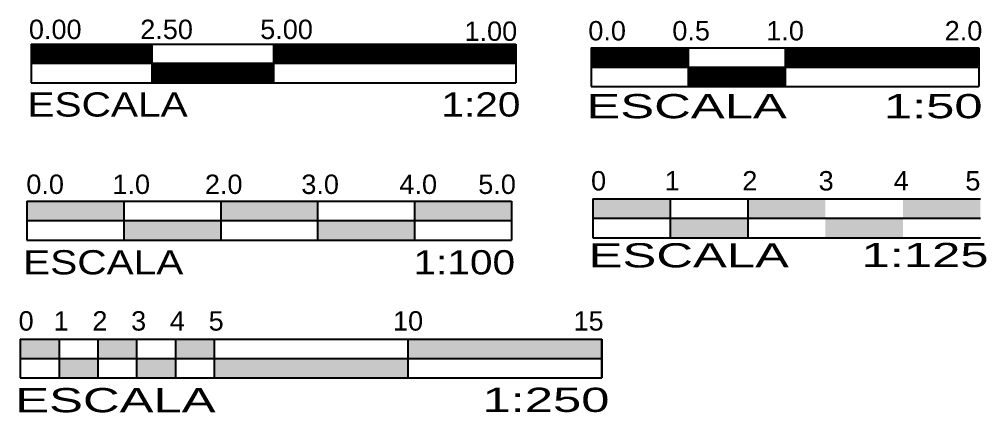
# Model space of a CAD drawing. Header units: metres. Extents: x 1769 to 3632, y 809 to 2652.
# Drawn here: x 1903.9 to 2003.9, y 1600.9 to 1641.5 of the extents above; entities that cross this region are included whole.
import ezdxf

# ---------------------------------------------------------------- set-up
doc = ezdxf.new("R2010")
doc.units = ezdxf.units.M
doc.header["$LTSCALE"] = 10
doc.layers.add('A-ANNO-LAYT+', color=3, linetype='Continuous')
doc.styles.add('SANSERIF', font='sanss___.ttf', dxfattribs={"width": 1.2, "height": 0.15})

msp = doc.modelspace()

# ---------------------------------------------------------------- linework, layer by layer
at = {"layer": 'A-ANNO-LAYT+', "color": 3}
for p, q in [((1905.086, 1638.932), (1955.086, 1638.932)), ((1905.086, 1638.932), (1905.086, 1634.932)), ((1917.586, 1634.932), (1917.586, 1638.932)), ((1930.086, 1638.932), (1930.086, 1634.932)), ((1955.086, 1638.932), (1955.086, 1634.932)), ((1962.873, 1638.565), (2002.873, 1638.565)), ((1962.873, 1638.565), (1962.873, 1634.565)), ((1972.873, 1638.565), (1972.873, 1634.565)), ((1982.873, 1638.565), (1982.873, 1634.565)), ((2002.873, 1638.565), (2002.873, 1634.565)), ((1955.086, 1636.932), (1905.086, 1636.932)), ((1962.873, 1636.565), (2002.873, 1636.565)), ((1905.086, 1634.932), (1955.086, 1634.932)), ((1962.873, 1634.565), (2002.873, 1634.565)), ((1963.024, 1622.962), (2003.024, 1622.962)), ((1963.024, 1622.962), (1963.024, 1618.962)), ((1963.024, 1622.962), (1963.024, 1618.962)), ((1971.024, 1622.962), (1971.024, 1618.962)), ((1979.024, 1622.962), (1979.024, 1618.962)), ((1904.642, 1622.72), (1954.642, 1622.72)), ((1904.642, 1622.72), (1904.642, 1618.72)), ((1914.642, 1622.72), (1914.642, 1618.72)), ((1924.642, 1622.72), (1924.642, 1618.72)), ((1934.642, 1622.72), (1934.642, 1618.72)), ((1944.642, 1622.72), (1944.642, 1618.72)), ((1954.642, 1622.72), (1954.642, 1618.72)), ((1963.024, 1620.962), (2003.024, 1620.962)), ((1904.642, 1620.72), (1954.642, 1620.72)), ((1963.024, 1618.962), (2003.024, 1618.962)), ((1904.642, 1618.72), (1954.642, 1618.72)), ((1903.965, 1608.502), (1963.965, 1608.502)), ((1903.965, 1608.502), (1903.965, 1604.502)), ((1903.965, 1608.502), (1903.965, 1604.502)), ((1907.965, 1608.502), (1907.965, 1604.502)), ((1911.965, 1608.502), (1911.965, 1604.502)), ((1915.965, 1608.502), (1915.965, 1604.502)), ((1919.965, 1608.502), (1919.965, 1604.502)), ((1923.965, 1608.502), (1923.965, 1604.502)), ((1963.965, 1608.502), (1963.965, 1604.502)), ((1963.965, 1608.502), (1963.965, 1604.502)), ((1903.965, 1606.502), (1963.965, 1606.502)), ((1903.965, 1604.502), (1963.965, 1604.502))]:
    msp.add_line(p, q, dxfattribs=at)
at = {"layer": 'A-ANNO-LAYT+'}
for p, q in [((1943.965, 1608.502), (1943.965, 1604.502)), ((1963.965, 1604.502), (1963.965, 1608.502))]:
    msp.add_line(p, q, dxfattribs=at)
at = {"layer": 'A-ANNO-LAYT+', "const_width": 2}
for points in [[(1917.586, 1637.932), (1905.086, 1637.932)], [(1930.086, 1637.932), (1955.086, 1637.932)], [(1962.873, 1637.565), (1972.873, 1637.565)], [(1982.873, 1637.565), (2002.873, 1637.565)], [(1917.586, 1635.932), (1930.086, 1635.932)], [(1972.873, 1635.565), (1982.873, 1635.565)]]:
    msp.add_lwpolyline(points, dxfattribs=at)
at = {"layer": 'A-ANNO-LAYT+'}
for points in [[(1963.024, 1622.962), (1963.024, 1620.962), (1967.024, 1622.962), (1967.024, 1620.962)], [(1967.024, 1622.962), (1967.024, 1620.962), (1971.024, 1622.962), (1971.024, 1620.962)], [(1979.024, 1622.962), (1979.024, 1620.962), (1983.024, 1622.962), (1983.024, 1620.962)], [(1983.024, 1622.962), (1983.024, 1620.962), (1987.024, 1622.962), (1987.024, 1620.962)], [(1995.024, 1622.962), (1995.024, 1620.962), (1999.024, 1622.962), (1999.024, 1620.962)], [(1999.024, 1622.962), (1999.024, 1620.962), (2003.024, 1622.962), (2003.024, 1620.962)], [(1904.642, 1622.72), (1904.642, 1620.72), (1914.642, 1622.72), (1914.642, 1620.72)], [(1924.642, 1622.72), (1924.642, 1620.72), (1934.642, 1622.72), (1934.642, 1620.72)], [(1944.642, 1622.72), (1944.642, 1620.72), (1954.642, 1622.72), (1954.642, 1620.72)], [(1971.024, 1620.962), (1971.024, 1618.962), (1975.024, 1620.962), (1975.024, 1618.962)], [(1975.024, 1620.962), (1975.024, 1618.962), (1979.024, 1620.962), (1979.024, 1618.962)], [(1987.024, 1620.962), (1987.024, 1618.962), (1991.024, 1620.962), (1991.024, 1618.962)], [(1991.024, 1620.962), (1991.024, 1618.962), (1995.024, 1620.962), (1995.024, 1618.962)], [(1914.642, 1620.72), (1914.642, 1618.72), (1924.642, 1620.72), (1924.642, 1618.72)], [(1934.642, 1620.72), (1934.642, 1618.72), (1944.642, 1620.72), (1944.642, 1618.72)], [(1903.965, 1608.502), (1903.965, 1606.502), (1907.965, 1608.502), (1907.965, 1606.502)], [(1911.965, 1608.502), (1911.965, 1606.502), (1915.965, 1608.502), (1915.965, 1606.502)], [(1919.965, 1608.502), (1919.965, 1606.502), (1923.965, 1608.502), (1923.965, 1606.502)], [(1943.965, 1608.502), (1943.965, 1606.502), (1963.965, 1608.502), (1963.965, 1606.502)], [(1907.965, 1606.502), (1907.965, 1604.502), (1911.965, 1606.502), (1911.965, 1604.502)], [(1915.965, 1606.502), (1915.965, 1604.502), (1919.965, 1606.502), (1919.965, 1604.502)], [(1923.965, 1606.502), (1923.965, 1604.502), (1943.965, 1606.502), (1943.965, 1604.502)]]:
    msp.add_solid(points, dxfattribs=at)

# ---------------------------------------------------------------- texts
at = {"layer": 'A-ANNO-LAYT+', "color": 1, "style": 'SANSERIF'}
for s, p in [('0.00', (1904.857, 1639.459)), ('2.50', (1916.342, 1639.459)), ('5.00', (1928.72, 1639.459)), ('1.00', (1949.796, 1639.269)), ('0.0', (1962.572, 1639.319)), ('0.5', (1971.24, 1639.319)), ('1.0', (1980.932, 1639.319)), ('2.0', (1999.34, 1639.319)), ('0.0', (1904.59, 1623.474)), ('1.0', (1913.472, 1623.474)), ('2.0', (1923.013, 1623.474)), ('3.0', (1932.962, 1623.474)), ('4.0', (1943.084, 1623.474)), ('5.0', (1951.216, 1623.474)), ('0', (1962.854, 1623.835)), ('1', (1970.46, 1623.835)), ('2', (1978.46, 1623.835)), ('3', (1986.334, 1623.835)), ('4', (1994.071, 1623.835)), ('5', (2001.472, 1623.835)), ('0', (1903.795, 1609.374)), ('1', (1907.402, 1609.374)), ('2', (1911.402, 1609.374)), ('3', (1915.402, 1609.374)), ('4', (1919.402, 1609.374)), ('5', (1923.402, 1609.374)), ('10', (1942.421, 1609.374)), ('15', (1961.049, 1609.374))]:
    msp.add_text(s, height=2, dxfattribs=at).set_placement(p)
at = {"layer": 'A-ANNO-LAYT+', "color": 3, "style": 'SANSERIF'}
for s, width, p in [('ESCALA', 1.2, (1904.704, 1631.459)), ('1:20', 1.2, (1947.414, 1631.459)), ('ESCALA', 1.5, (1962.378, 1631.285)), ('1:50', 1.5, (1993.059, 1631.285)), ('ESCALA', 1.5, (1962.601, 1615.892)), ('1:125', 1.5, (1990.76, 1615.926)), ('ESCALA', 1.2, (1904.258, 1615.174)), ('1:100', 1.2, (1944.536, 1615.174)), ('ESCALA', 1.5, (1903.446, 1600.946)), ('1:250', 1.5, (1951.649, 1600.98))]:
    msp.add_text(s, height=2.5, dxfattribs=dict(at, width=width)).set_placement(p)

doc.saveas('drawing.dxf')
